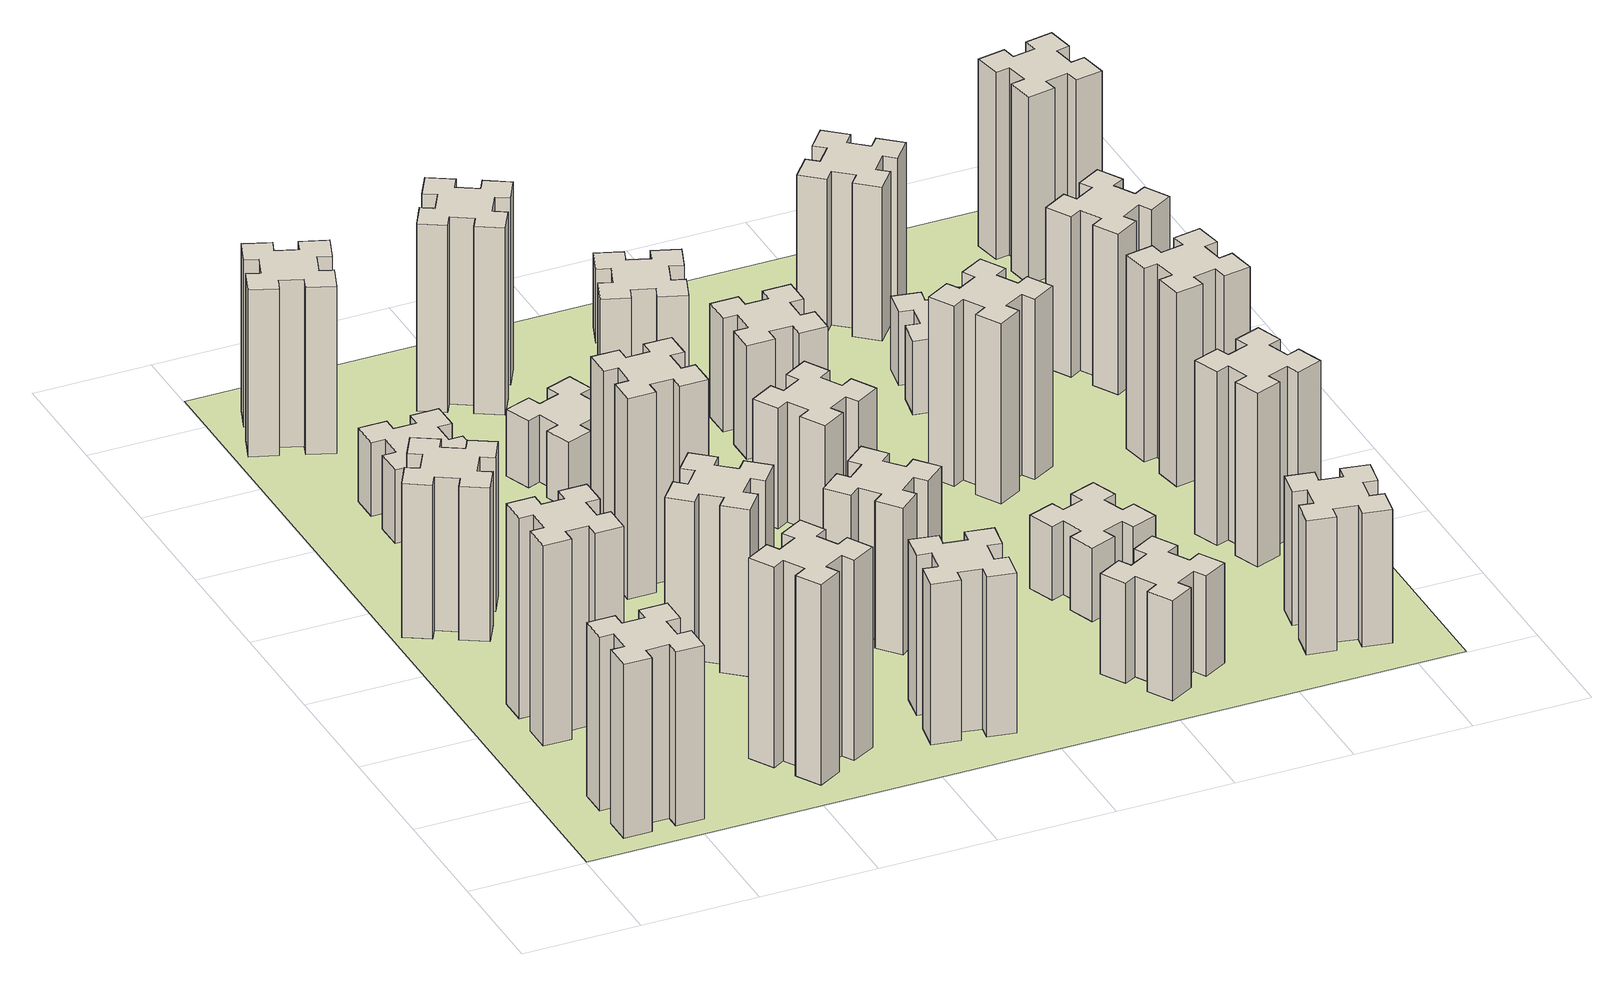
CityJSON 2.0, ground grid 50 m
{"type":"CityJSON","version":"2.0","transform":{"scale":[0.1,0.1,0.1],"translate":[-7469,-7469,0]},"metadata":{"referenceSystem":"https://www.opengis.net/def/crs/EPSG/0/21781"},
"CityObjects":{
"building1":{"type":"Building","attributes":{"class":"1000","function":"1000","usage":"1000","yearOfConstruction":2016,"roofType":"1000","measuredHeight":78,"storeysAboveGround":30,"storeysBelowGround":0},"geometry":[{"type":"Solid","lod":"1","boundaries":[[[[0,1,2,3,4,5,6,7,8,9,10,11,12,13,14,15,16,17,18,19]],[[17,16,20,21]],[[16,15,22,20]],[[15,14,23,22]],[[14,13,24,23]],[[13,12,25,24]],[[12,11,26,25]],[[11,10,27,26]],[[10,9,28,27]],[[9,8,29,28]],[[8,7,30,29]],[[7,6,31,30]],[[6,5,32,31]],[[5,4,33,32]],[[4,3,34,33]],[[3,2,35,34]],[[2,1,36,35]],[[1,0,37,36]],[[0,19,38,37]],[[19,18,39,38]],[[18,17,21,39]],[[24,25,26,27,28,29,30,31,32,33,34,35,36,37,38,39,21,20,22,23]]]]}]},
"building2":{"type":"Building","attributes":{"class":"1000","function":"1000","usage":"1000","yearOfConstruction":2016,"roofType":"1000","measuredHeight":90,"storeysAboveGround":30,"storeysBelowGround":0},"geometry":[{"type":"Solid","lod":"1","boundaries":[[[[40,41,42,43,44,45,46,47,48,49,50,51,52,53,54,55,56,57,58,59]],[[57,56,60,61]],[[56,55,62,60]],[[55,54,63,62]],[[54,53,64,63]],[[53,52,65,64]],[[52,51,66,65]],[[51,50,67,66]],[[50,49,68,67]],[[49,48,69,68]],[[48,47,70,69]],[[47,46,71,70]],[[46,45,72,71]],[[45,44,73,72]],[[44,43,74,73]],[[43,42,75,74]],[[42,41,76,75]],[[41,40,77,76]],[[40,59,78,77]],[[59,58,79,78]],[[58,57,61,79]],[[64,65,66,67,68,69,70,71,72,73,74,75,76,77,78,79,61,60,62,63]]]]}]},
"building3":{"type":"Building","attributes":{"class":"1000","function":"1000","usage":"1000","yearOfConstruction":2016,"roofType":"1000","measuredHeight":69,"storeysAboveGround":30,"storeysBelowGround":0},"geometry":[{"type":"Solid","lod":"1","boundaries":[[[[80,81,82,83,84,85,86,87,88,89,90,91,92,93,94,95,96,97,98,99]],[[97,96,100,101]],[[96,95,102,100]],[[95,94,103,102]],[[94,93,104,103]],[[93,92,105,104]],[[92,91,106,105]],[[91,90,107,106]],[[90,89,108,107]],[[89,88,109,108]],[[88,87,110,109]],[[87,86,111,110]],[[86,85,112,111]],[[85,84,113,112]],[[84,83,114,113]],[[83,82,115,114]],[[82,81,116,115]],[[81,80,117,116]],[[80,99,118,117]],[[99,98,119,118]],[[98,97,101,119]],[[104,105,106,107,108,109,110,111,112,113,114,115,116,117,118,119,101,100,102,103]]]]}]},
"building4":{"type":"Building","attributes":{"class":"1000","function":"1000","usage":"1000","yearOfConstruction":2016,"roofType":"1000","measuredHeight":90,"storeysAboveGround":30,"storeysBelowGround":0},"geometry":[{"type":"Solid","lod":"1","boundaries":[[[[120,121,122,123,124,125,126,127,128,129,130,131,132,133,134,135,136,137,138,139]],[[137,136,140,141]],[[136,135,142,140]],[[135,134,143,142]],[[134,133,144,143]],[[133,132,145,144]],[[132,131,146,145]],[[131,130,147,146]],[[130,129,148,147]],[[129,128,149,148]],[[128,127,150,149]],[[127,126,151,150]],[[126,125,152,151]],[[125,124,153,152]],[[124,123,154,153]],[[123,122,155,154]],[[122,121,156,155]],[[121,120,157,156]],[[120,139,158,157]],[[139,138,159,158]],[[138,137,141,159]],[[144,145,146,147,148,149,150,151,152,153,154,155,156,157,158,159,141,140,142,143]]]]}]},
"building5":{"type":"Building","attributes":{"class":"1000","function":"1000","usage":"1000","yearOfConstruction":2016,"roofType":"1000","measuredHeight":33,"storeysAboveGround":30,"storeysBelowGround":0},"geometry":[{"type":"Solid","lod":"1","boundaries":[[[[160,161,162,163,164,165,166,167,168,169,170,171,172,173,174,175,176,177,178,179]],[[177,176,180,181]],[[176,175,182,180]],[[175,174,183,182]],[[174,173,184,183]],[[173,172,185,184]],[[172,171,186,185]],[[171,170,187,186]],[[170,169,188,187]],[[169,168,189,188]],[[168,167,190,189]],[[167,166,191,190]],[[166,165,192,191]],[[165,164,193,192]],[[164,163,194,193]],[[163,162,195,194]],[[162,161,196,195]],[[161,160,197,196]],[[160,179,198,197]],[[179,178,199,198]],[[178,177,181,199]],[[184,185,186,187,188,189,190,191,192,193,194,195,196,197,198,199,181,180,182,183]]]]}]},
"building6":{"type":"Building","attributes":{"class":"1000","function":"1000","usage":"1000","yearOfConstruction":2016,"roofType":"1000","measuredHeight":75,"storeysAboveGround":30,"storeysBelowGround":0},"geometry":[{"type":"Solid","lod":"1","boundaries":[[[[200,201,202,203,204,205,206,207,208,209,210,211,212,213,214,215,216,217,218,219]],[[217,216,220,221]],[[216,215,222,220]],[[215,214,223,222]],[[214,213,224,223]],[[213,212,225,224]],[[212,211,226,225]],[[211,210,227,226]],[[210,209,228,227]],[[209,208,229,228]],[[208,207,230,229]],[[207,206,231,230]],[[206,205,232,231]],[[205,204,233,232]],[[204,203,234,233]],[[203,202,235,234]],[[202,201,236,235]],[[201,200,237,236]],[[200,219,238,237]],[[219,218,239,238]],[[218,217,221,239]],[[224,225,226,227,228,229,230,231,232,233,234,235,236,237,238,239,221,220,222,223]]]]}]},
"building7":{"type":"Building","attributes":{"class":"1000","function":"1000","usage":"1000","yearOfConstruction":2016,"roofType":"1000","measuredHeight":75,"storeysAboveGround":30,"storeysBelowGround":0},"geometry":[{"type":"Solid","lod":"1","boundaries":[[[[240,241,242,243,244,245,246,247,248,249,250,251,252,253,254,255,256,257,258,259]],[[257,256,260,261]],[[256,255,262,260]],[[255,254,263,262]],[[254,253,264,263]],[[253,252,265,264]],[[252,251,266,265]],[[251,250,267,266]],[[250,249,268,267]],[[249,248,269,268]],[[248,247,270,269]],[[247,246,271,270]],[[246,245,272,271]],[[245,244,273,272]],[[244,243,274,273]],[[243,242,275,274]],[[242,241,276,275]],[[241,240,277,276]],[[240,259,278,277]],[[259,258,279,278]],[[258,257,261,279]],[[264,265,266,267,268,269,270,271,272,273,274,275,276,277,278,279,261,260,262,263]]]]}]},
"building8":{"type":"Building","attributes":{"class":"1000","function":"1000","usage":"1000","yearOfConstruction":2016,"roofType":"1000","measuredHeight":90,"storeysAboveGround":30,"storeysBelowGround":0},"geometry":[{"type":"Solid","lod":"1","boundaries":[[[[280,281,282,283,284,285,286,287,288,289,290,291,292,293,294,295,296,297,298,299]],[[297,296,300,301]],[[296,295,302,300]],[[295,294,303,302]],[[294,293,304,303]],[[293,292,305,304]],[[292,291,306,305]],[[291,290,307,306]],[[290,289,308,307]],[[289,288,309,308]],[[288,287,310,309]],[[287,286,311,310]],[[286,285,312,311]],[[285,284,313,312]],[[284,283,314,313]],[[283,282,315,314]],[[282,281,316,315]],[[281,280,317,316]],[[280,299,318,317]],[[299,298,319,318]],[[298,297,301,319]],[[304,305,306,307,308,309,310,311,312,313,314,315,316,317,318,319,301,300,302,303]]]]}]},
"building9":{"type":"Building","attributes":{"class":"1000","function":"1000","usage":"1000","yearOfConstruction":2016,"roofType":"1000","measuredHeight":72,"storeysAboveGround":30,"storeysBelowGround":0},"geometry":[{"type":"Solid","lod":"1","boundaries":[[[[320,321,322,323,324,325,326,327,328,329,330,331,332,333,334,335,336,337,338,339]],[[337,336,340,341]],[[336,335,342,340]],[[335,334,343,342]],[[334,333,344,343]],[[333,332,345,344]],[[332,331,346,345]],[[331,330,347,346]],[[330,329,348,347]],[[329,328,349,348]],[[328,327,350,349]],[[327,326,351,350]],[[326,325,352,351]],[[325,324,353,352]],[[324,323,354,353]],[[323,322,355,354]],[[322,321,356,355]],[[321,320,357,356]],[[320,339,358,357]],[[339,338,359,358]],[[338,337,341,359]],[[344,345,346,347,348,349,350,351,352,353,354,355,356,357,358,359,341,340,342,343]]]]}]},
"building10":{"type":"Building","attributes":{"class":"1000","function":"1000","usage":"1000","yearOfConstruction":2016,"roofType":"1000","measuredHeight":30,"storeysAboveGround":30,"storeysBelowGround":0},"geometry":[{"type":"Solid","lod":"1","boundaries":[[[[360,361,362,363,364,365,366,367,368,369,370,371,372,373,374,375,376,377,378,379]],[[377,376,380,381]],[[376,375,382,380]],[[375,374,383,382]],[[374,373,384,383]],[[373,372,385,384]],[[372,371,386,385]],[[371,370,387,386]],[[370,369,388,387]],[[369,368,389,388]],[[368,367,390,389]],[[367,366,391,390]],[[366,365,392,391]],[[365,364,393,392]],[[364,363,394,393]],[[363,362,395,394]],[[362,361,396,395]],[[361,360,397,396]],[[360,379,398,397]],[[379,378,399,398]],[[378,377,381,399]],[[384,385,386,387,388,389,390,391,392,393,394,395,396,397,398,399,381,380,382,383]]]]}]},
"building11":{"type":"Building","attributes":{"class":"1000","function":"1000","usage":"1000","yearOfConstruction":2016,"roofType":"1000","measuredHeight":84,"storeysAboveGround":30,"storeysBelowGround":0},"geometry":[{"type":"Solid","lod":"1","boundaries":[[[[400,401,402,403,404,405,406,407,408,409,410,411,412,413,414,415,416,417,418,419]],[[417,416,420,421]],[[416,415,422,420]],[[415,414,423,422]],[[414,413,424,423]],[[413,412,425,424]],[[412,411,426,425]],[[411,410,427,426]],[[410,409,428,427]],[[409,408,429,428]],[[408,407,430,429]],[[407,406,431,430]],[[406,405,432,431]],[[405,404,433,432]],[[404,403,434,433]],[[403,402,435,434]],[[402,401,436,435]],[[401,400,437,436]],[[400,419,438,437]],[[419,418,439,438]],[[418,417,421,439]],[[424,425,426,427,428,429,430,431,432,433,434,435,436,437,438,439,421,420,422,423]]]]}]},
"building12":{"type":"Building","attributes":{"class":"1000","function":"1000","usage":"1000","yearOfConstruction":2016,"roofType":"1000","measuredHeight":66,"storeysAboveGround":30,"storeysBelowGround":0},"geometry":[{"type":"Solid","lod":"1","boundaries":[[[[440,441,442,443,444,445,446,447,448,449,450,451,452,453,454,455,456,457,458,459]],[[457,456,460,461]],[[456,455,462,460]],[[455,454,463,462]],[[454,453,464,463]],[[453,452,465,464]],[[452,451,466,465]],[[451,450,467,466]],[[450,449,468,467]],[[449,448,469,468]],[[448,447,470,469]],[[447,446,471,470]],[[446,445,472,471]],[[445,444,473,472]],[[444,443,474,473]],[[443,442,475,474]],[[442,441,476,475]],[[441,440,477,476]],[[440,459,478,477]],[[459,458,479,478]],[[458,457,461,479]],[[464,465,466,467,468,469,470,471,472,473,474,475,476,477,478,479,461,460,462,463]]]]}]},
"building13":{"type":"Building","attributes":{"class":"1000","function":"1000","usage":"1000","yearOfConstruction":2016,"roofType":"1000","measuredHeight":54,"storeysAboveGround":30,"storeysBelowGround":0},"geometry":[{"type":"Solid","lod":"1","boundaries":[[[[480,481,482,483,484,485,486,487,488,489,490,491,492,493,494,495,496,497,498,499]],[[497,496,500,501]],[[496,495,502,500]],[[495,494,503,502]],[[494,493,504,503]],[[493,492,505,504]],[[492,491,506,505]],[[491,490,507,506]],[[490,489,508,507]],[[489,488,509,508]],[[488,487,510,509]],[[487,486,511,510]],[[486,485,512,511]],[[485,484,513,512]],[[484,483,514,513]],[[483,482,515,514]],[[482,481,516,515]],[[481,480,517,516]],[[480,499,518,517]],[[499,498,519,518]],[[498,497,501,519]],[[504,505,506,507,508,509,510,511,512,513,514,515,516,517,518,519,501,500,502,503]]]]}]},
"building14":{"type":"Building","attributes":{"class":"1000","function":"1000","usage":"1000","yearOfConstruction":2016,"roofType":"1000","measuredHeight":45,"storeysAboveGround":30,"storeysBelowGround":0},"geometry":[{"type":"Solid","lod":"1","boundaries":[[[[520,521,522,523,524,525,526,527,528,529,530,531,532,533,534,535,536,537,538,539]],[[537,536,540,541]],[[536,535,542,540]],[[535,534,543,542]],[[534,533,544,543]],[[533,532,545,544]],[[532,531,546,545]],[[531,530,547,546]],[[530,529,548,547]],[[529,528,549,548]],[[528,527,550,549]],[[527,526,551,550]],[[526,525,552,551]],[[525,524,553,552]],[[524,523,554,553]],[[523,522,555,554]],[[522,521,556,555]],[[521,520,557,556]],[[520,539,558,557]],[[539,538,559,558]],[[538,537,541,559]],[[544,545,546,547,548,549,550,551,552,553,554,555,556,557,558,559,541,540,542,543]]]]}]},
"building15":{"type":"Building","attributes":{"class":"1000","function":"1000","usage":"1000","yearOfConstruction":2016,"roofType":"1000","measuredHeight":51,"storeysAboveGround":30,"storeysBelowGround":0},"geometry":[{"type":"Solid","lod":"1","boundaries":[[[[560,561,562,563,564,565,566,567,568,569,570,571,572,573,574,575,576,577,578,579]],[[577,576,580,581]],[[576,575,582,580]],[[575,574,583,582]],[[574,573,584,583]],[[573,572,585,584]],[[572,571,586,585]],[[571,570,587,586]],[[570,569,588,587]],[[569,568,589,588]],[[568,567,590,589]],[[567,566,591,590]],[[566,565,592,591]],[[565,564,593,592]],[[564,563,594,593]],[[563,562,595,594]],[[562,561,596,595]],[[561,560,597,596]],[[560,579,598,597]],[[579,578,599,598]],[[578,577,581,599]],[[584,585,586,587,588,589,590,591,592,593,594,595,596,597,598,599,581,580,582,583]]]]}]},
"building16":{"type":"Building","attributes":{"class":"1000","function":"1000","usage":"1000","yearOfConstruction":2016,"roofType":"1000","measuredHeight":33,"storeysAboveGround":30,"storeysBelowGround":0},"geometry":[{"type":"Solid","lod":"1","boundaries":[[[[600,601,602,603,604,605,606,607,608,609,610,611,612,613,614,615,616,617,618,619]],[[617,616,620,621]],[[616,615,622,620]],[[615,614,623,622]],[[614,613,624,623]],[[613,612,625,624]],[[612,611,626,625]],[[611,610,627,626]],[[610,609,628,627]],[[609,608,629,628]],[[608,607,630,629]],[[607,606,631,630]],[[606,605,632,631]],[[605,604,633,632]],[[604,603,634,633]],[[603,602,635,634]],[[602,601,636,635]],[[601,600,637,636]],[[600,619,638,637]],[[619,618,639,638]],[[618,617,621,639]],[[624,625,626,627,628,629,630,631,632,633,634,635,636,637,638,639,621,620,622,623]]]]}]},
"building17":{"type":"Building","attributes":{"class":"1000","function":"1000","usage":"1000","yearOfConstruction":2016,"roofType":"1000","measuredHeight":33,"storeysAboveGround":30,"storeysBelowGround":0},"geometry":[{"type":"Solid","lod":"1","boundaries":[[[[640,641,642,643,644,645,646,647,648,649,650,651,652,653,654,655,656,657,658,659]],[[657,656,660,661]],[[656,655,662,660]],[[655,654,663,662]],[[654,653,664,663]],[[653,652,665,664]],[[652,651,666,665]],[[651,650,667,666]],[[650,649,668,667]],[[649,648,669,668]],[[648,647,670,669]],[[647,646,671,670]],[[646,645,672,671]],[[645,644,673,672]],[[644,643,674,673]],[[643,642,675,674]],[[642,641,676,675]],[[641,640,677,676]],[[640,659,678,677]],[[659,658,679,678]],[[658,657,661,679]],[[664,665,666,667,668,669,670,671,672,673,674,675,676,677,678,679,661,660,662,663]]]]}]},
"building18":{"type":"Building","attributes":{"class":"1000","function":"1000","usage":"1000","yearOfConstruction":2016,"roofType":"1000","measuredHeight":81,"storeysAboveGround":30,"storeysBelowGround":0},"geometry":[{"type":"Solid","lod":"1","boundaries":[[[[680,681,682,683,684,685,686,687,688,689,690,691,692,693,694,695,696,697,698,699]],[[697,696,700,701]],[[696,695,702,700]],[[695,694,703,702]],[[694,693,704,703]],[[693,692,705,704]],[[692,691,706,705]],[[691,690,707,706]],[[690,689,708,707]],[[689,688,709,708]],[[688,687,710,709]],[[687,686,711,710]],[[686,685,712,711]],[[685,684,713,712]],[[684,683,714,713]],[[683,682,715,714]],[[682,681,716,715]],[[681,680,717,716]],[[680,699,718,717]],[[699,698,719,718]],[[698,697,701,719]],[[704,705,706,707,708,709,710,711,712,713,714,715,716,717,718,719,701,700,702,703]]]]}]},
"building19":{"type":"Building","attributes":{"class":"1000","function":"1000","usage":"1000","yearOfConstruction":2016,"roofType":"1000","measuredHeight":60,"storeysAboveGround":30,"storeysBelowGround":0},"geometry":[{"type":"Solid","lod":"1","boundaries":[[[[720,721,722,723,724,725,726,727,728,729,730,731,732,733,734,735,736,737,738,739]],[[737,736,740,741]],[[736,735,742,740]],[[735,734,743,742]],[[734,733,744,743]],[[733,732,745,744]],[[732,731,746,745]],[[731,730,747,746]],[[730,729,748,747]],[[729,728,749,748]],[[728,727,750,749]],[[727,726,751,750]],[[726,725,752,751]],[[725,724,753,752]],[[724,723,754,753]],[[723,722,755,754]],[[722,721,756,755]],[[721,720,757,756]],[[720,739,758,757]],[[739,738,759,758]],[[738,737,741,759]],[[744,745,746,747,748,749,750,751,752,753,754,755,756,757,758,759,741,740,742,743]]]]}]},
"building20":{"type":"Building","attributes":{"class":"1000","function":"1000","usage":"1000","yearOfConstruction":2016,"roofType":"1000","measuredHeight":33,"storeysAboveGround":30,"storeysBelowGround":0},"geometry":[{"type":"Solid","lod":"1","boundaries":[[[[760,761,762,763,764,765,766,767,768,769,770,771,772,773,774,775,776,777,778,779]],[[777,776,780,781]],[[776,775,782,780]],[[775,774,783,782]],[[774,773,784,783]],[[773,772,785,784]],[[772,771,786,785]],[[771,770,787,786]],[[770,769,788,787]],[[769,768,789,788]],[[768,767,790,789]],[[767,766,791,790]],[[766,765,792,791]],[[765,764,793,792]],[[764,763,794,793]],[[763,762,795,794]],[[762,761,796,795]],[[761,760,797,796]],[[760,779,798,797]],[[779,778,799,798]],[[778,777,781,799]],[[784,785,786,787,788,789,790,791,792,793,794,795,796,797,798,799,781,780,782,783]]]]}]},
"building21":{"type":"Building","attributes":{"class":"1000","function":"1000","usage":"1000","yearOfConstruction":2016,"roofType":"1000","measuredHeight":69,"storeysAboveGround":30,"storeysBelowGround":0},"geometry":[{"type":"Solid","lod":"1","boundaries":[[[[800,801,802,803,804,805,806,807,808,809,810,811,812,813,814,815,816,817,818,819]],[[817,816,820,821]],[[816,815,822,820]],[[815,814,823,822]],[[814,813,824,823]],[[813,812,825,824]],[[812,811,826,825]],[[811,810,827,826]],[[810,809,828,827]],[[809,808,829,828]],[[808,807,830,829]],[[807,806,831,830]],[[806,805,832,831]],[[805,804,833,832]],[[804,803,834,833]],[[803,802,835,834]],[[802,801,836,835]],[[801,800,837,836]],[[800,819,838,837]],[[819,818,839,838]],[[818,817,821,839]],[[824,825,826,827,828,829,830,831,832,833,834,835,836,837,838,839,821,820,822,823]]]]}]},
"building22":{"type":"Building","attributes":{"class":"1000","function":"1000","usage":"1000","yearOfConstruction":2016,"roofType":"1000","measuredHeight":78,"storeysAboveGround":30,"storeysBelowGround":0},"geometry":[{"type":"Solid","lod":"1","boundaries":[[[[840,841,842,843,844,845,846,847,848,849,850,851,852,853,854,855,856,857,858,859]],[[857,856,860,861]],[[856,855,862,860]],[[855,854,863,862]],[[854,853,864,863]],[[853,852,865,864]],[[852,851,866,865]],[[851,850,867,866]],[[850,849,868,867]],[[849,848,869,868]],[[848,847,870,869]],[[847,846,871,870]],[[846,845,872,871]],[[845,844,873,872]],[[844,843,874,873]],[[843,842,875,874]],[[842,841,876,875]],[[841,840,877,876]],[[840,859,878,877]],[[859,858,879,878]],[[858,857,861,879]],[[864,865,866,867,868,869,870,871,872,873,874,875,876,877,878,879,861,860,862,863]]]]}]},
"building23":{"type":"Building","attributes":{"class":"1000","function":"1000","usage":"1000","yearOfConstruction":2016,"roofType":"1000","measuredHeight":87,"storeysAboveGround":30,"storeysBelowGround":0},"geometry":[{"type":"Solid","lod":"1","boundaries":[[[[880,881,882,883,884,885,886,887,888,889,890,891,892,893,894,895,896,897,898,899]],[[897,896,900,901]],[[896,895,902,900]],[[895,894,903,902]],[[894,893,904,903]],[[893,892,905,904]],[[892,891,906,905]],[[891,890,907,906]],[[890,889,908,907]],[[889,888,909,908]],[[888,887,910,909]],[[887,886,911,910]],[[886,885,912,911]],[[885,884,913,912]],[[884,883,914,913]],[[883,882,915,914]],[[882,881,916,915]],[[881,880,917,916]],[[880,899,918,917]],[[899,898,919,918]],[[898,897,901,919]],[[904,905,906,907,908,909,910,911,912,913,914,915,916,917,918,919,901,900,902,903]]]]}]},
"building24":{"type":"Building","attributes":{"class":"1000","function":"1000","usage":"1000","yearOfConstruction":2016,"roofType":"1000","measuredHeight":72,"storeysAboveGround":30,"storeysBelowGround":0},"geometry":[{"type":"Solid","lod":"1","boundaries":[[[[920,921,922,923,924,925,926,927,928,929,930,931,932,933,934,935,936,937,938,939]],[[937,936,940,941]],[[936,935,942,940]],[[935,934,943,942]],[[934,933,944,943]],[[933,932,945,944]],[[932,931,946,945]],[[931,930,947,946]],[[930,929,948,947]],[[929,928,949,948]],[[928,927,950,949]],[[927,926,951,950]],[[926,925,952,951]],[[925,924,953,952]],[[924,923,954,953]],[[923,922,955,954]],[[922,921,956,955]],[[921,920,957,956]],[[920,939,958,957]],[[939,938,959,958]],[[938,937,941,959]],[[944,945,946,947,948,949,950,951,952,953,954,955,956,957,958,959,941,940,942,943]]]]}]},
"building25":{"type":"Building","attributes":{"class":"1000","function":"1000","usage":"1000","yearOfConstruction":2016,"roofType":"1000","measuredHeight":84,"storeysAboveGround":30,"storeysBelowGround":0},"geometry":[{"type":"Solid","lod":"1","boundaries":[[[[960,961,962,963,964,965,966,967,968,969,970,971,972,973,974,975,976,977,978,979]],[[977,976,980,981]],[[976,975,982,980]],[[975,974,983,982]],[[974,973,984,983]],[[973,972,985,984]],[[972,971,986,985]],[[971,970,987,986]],[[970,969,988,987]],[[969,968,989,988]],[[968,967,990,989]],[[967,966,991,990]],[[966,965,992,991]],[[965,964,993,992]],[[964,963,994,993]],[[963,962,995,994]],[[962,961,996,995]],[[961,960,997,996]],[[960,979,998,997]],[[979,978,999,998]],[[978,977,981,999]],[[984,985,986,987,988,989,990,991,992,993,994,995,996,997,998,999,981,980,982,983]]]]}]},
"landuse1":{"type":"LandUse","attributes":{"name":"plot1","function":"1010"},"geometry":[{"type":"MultiSurface","lod":"1","boundaries":[[[1000,1001,1002,1003]]]}]}
},
"vertices":[
[265,325,0],[265,225,0],[205,225,0],[205,105,0],[325,105,0],[325,165,0],[425,165,0],[425,105,0],[545,105,0],[545,225,0],[485,225,0],[485,325,0],[545,325,0],[545,445,0],[425,445,0],[425,385,0],[325,385,0],[325,445,0],[205,445,0],[205,325,0],[325,385,780],[325,445,780],[425,385,780],[425,445,780],[545,445,780],[545,325,780],[485,325,780],[485,225,780],[545,225,780],[545,105,780],[425,105,780],[425,165,780],[325,165,780],[325,105,780],[205,105,780],[205,225,780],[265,225,780],[265,325,780],[205,325,780],[205,445,780],
[265,1065,0],[265,965,0],[205,965,0],[205,845,0],[325,845,0],[325,905,0],[425,905,0],[425,845,0],[545,845,0],[545,965,0],[485,965,0],[485,1065,0],[545,1065,0],[545,1185,0],[425,1185,0],[425,1125,0],[325,1125,0],[325,1185,0],[205,1185,0],[205,1065,0],[325,1125,900],[325,1185,900],[425,1125,900],[425,1185,900],[545,1185,900],[545,1065,900],[485,1065,900],[485,965,900],[545,965,900],[545,845,900],[425,845,900],[425,905,900],[325,905,900],[325,845,900],[205,845,900],[205,965,900],[265,965,900],[265,1065,900],[205,1065,900],[205,1185,900],
[374,1926,0],[287,1976,0],[317,2028,0],[213,2088,0],[153,1984,0],[205,1954,0],[155,1867,0],[103,1897,0],[43,1793,0],[147,1733,0],[177,1785,0],[264,1735,0],[234,1683,0],[338,1623,0],[398,1727,0],[346,1757,0],[396,1844,0],[448,1814,0],[508,1918,0],[404,1978,0],[396,1844,690],[448,1814,690],[346,1757,690],[398,1727,690],[338,1623,690],[234,1683,690],[264,1735,690],[177,1785,690],[147,1733,690],[43,1793,690],[103,1897,690],[155,1867,690],[205,1954,690],[153,1984,690],[213,2088,690],[317,2028,690],[287,1976,690],[374,1926,690],[404,1978,690],[508,1918,690],
[1127,255,0],[1214,305,0],[1244,253,0],[1348,313,0],[1288,417,0],[1236,387,0],[1186,474,0],[1238,504,0],[1178,608,0],[1074,548,0],[1104,496,0],[1017,446,0],[987,498,0],[883,438,0],[943,334,0],[995,364,0],[1045,277,0],[993,247,0],[1053,143,0],[1157,203,0],[1045,277,900],[993,247,900],[995,364,900],[943,334,900],[883,438,900],[987,498,900],[1017,446,900],[1104,496,900],[1074,548,900],[1178,608,900],[1238,504,900],[1186,474,900],[1236,387,900],[1288,417,900],[1348,313,900],[1244,253,900],[1214,305,900],[1127,255,900],[1157,203,900],[1053,143,900],
[425,2485,0],[525,2485,0],[525,2425,0],[645,2425,0],[645,2545,0],[585,2545,0],[585,2645,0],[645,2645,0],[645,2765,0],[525,2765,0],[525,2705,0],[425,2705,0],[425,2765,0],[305,2765,0],[305,2645,0],[365,2645,0],[365,2545,0],[305,2545,0],[305,2425,0],[425,2425,0],[365,2545,330],[305,2545,330],[365,2645,330],[305,2645,330],[305,2765,330],[425,2765,330],[425,2705,330],[525,2705,330],[525,2765,330],[645,2765,330],[645,2645,330],[585,2645,330],[585,2545,330],[645,2545,330],[645,2425,330],[525,2425,330],[525,2485,330],[425,2485,330],[425,2425,330],[305,2425,330],
[362,3251,0],[396,3345,0],[452,3324,0],[493,3437,0],[380,3478,0],[360,3422,0],[266,3456,0],[287,3512,0],[174,3553,0],[133,3440,0],[189,3420,0],[155,3326,0],[99,3347,0],[57,3234,0],[170,3193,0],[191,3249,0],[285,3215,0],[264,3159,0],[377,3117,0],[418,3230,0],[285,3215,750],[264,3159,750],[191,3249,750],[170,3193,750],[57,3234,750],[99,3347,750],[155,3326,750],[189,3420,750],[133,3440,750],[174,3553,750],[287,3512,750],[266,3456,750],[360,3422,750],[380,3478,750],[493,3437,750],[452,3324,750],[396,3345,750],[362,3251,750],[418,3230,750],[377,3117,750],
[1224,1267,0],[1148,1332,0],[1186,1378,0],[1094,1455,0],[1017,1363,0],[1063,1324,0],[999,1248,0],[953,1286,0],[876,1194,0],[968,1117,0],[1006,1163,0],[1083,1099,0],[1044,1053,0],[1136,976,0],[1213,1068,0],[1167,1106,0],[1232,1183,0],[1278,1144,0],[1355,1236,0],[1263,1313,0],[1232,1183,750],[1278,1144,750],[1167,1106,750],[1213,1068,750],[1136,976,750],[1044,1053,750],[1083,1099,750],[1006,1163,750],[968,1117,750],[876,1194,750],[953,1286,750],[999,1248,750],[1063,1324,750],[1017,1363,750],[1094,1455,750],[1186,1378,750],[1148,1332,750],[1224,1267,750],[1263,1313,750],[1355,1236,750],
[1165,1965,0],[1065,1965,0],[1065,2025,0],[945,2025,0],[945,1905,0],[1005,1905,0],[1005,1805,0],[945,1805,0],[945,1685,0],[1065,1685,0],[1065,1745,0],[1165,1745,0],[1165,1685,0],[1285,1685,0],[1285,1805,0],[1225,1805,0],[1225,1905,0],[1285,1905,0],[1285,2025,0],[1165,2025,0],[1225,1905,900],[1285,1905,900],[1225,1805,900],[1285,1805,900],[1285,1685,900],[1165,1685,900],[1165,1745,900],[1065,1745,900],[1065,1685,900],[945,1685,900],[945,1805,900],[1005,1805,900],[1005,1905,900],[945,1905,900],[945,2025,900],[1065,2025,900],[1065,1965,900],[1165,1965,900],[1165,2025,900],[1285,2025,900],
[1855,307,0],[1872,405,0],[1931,395,0],[1952,513,0],[1834,534,0],[1824,475,0],[1725,492,0],[1736,551,0],[1617,572,0],[1597,454,0],[1656,444,0],[1638,345,0],[1579,356,0],[1558,237,0],[1677,217,0],[1687,276,0],[1785,258,0],[1775,199,0],[1893,178,0],[1914,297,0],[1785,258,720],[1775,199,720],[1687,276,720],[1677,217,720],[1558,237,720],[1579,356,720],[1638,345,720],[1656,444,720],[1597,454,720],[1617,572,720],[1736,551,720],[1725,492,720],[1824,475,720],[1834,534,720],[1952,513,720],[1931,395,720],[1872,405,720],[1855,307,720],[1914,297,720],[1893,178,720],
[1106,2475,0],[1200,2509,0],[1220,2453,0],[1333,2494,0],[1292,2607,0],[1236,2586,0],[1202,2680,0],[1258,2700,0],[1217,2813,0],[1104,2772,0],[1125,2716,0],[1031,2682,0],[1010,2738,0],[897,2697,0],[939,2584,0],[995,2605,0],[1029,2511,0],[973,2490,0],[1014,2377,0],[1127,2419,0],[1029,2511,300],[973,2490,300],[995,2605,300],[939,2584,300],[897,2697,300],[1010,2738,300],[1031,2682,300],[1125,2716,300],[1104,2772,300],[1217,2813,300],[1258,2700,300],[1202,2680,300],[1236,2586,300],[1292,2607,300],[1333,2494,300],[1220,2453,300],[1200,2509,300],[1106,2475,300],[1127,2419,300],[1014,2377,300],
[917,3265,0],[1004,3215,0],[974,3163,0],[1078,3103,0],[1138,3207,0],[1086,3237,0],[1136,3324,0],[1188,3294,0],[1248,3398,0],[1144,3458,0],[1114,3406,0],[1027,3456,0],[1057,3508,0],[953,3568,0],[893,3464,0],[945,3434,0],[895,3347,0],[843,3377,0],[783,3273,0],[887,3213,0],[895,3347,840],[843,3377,840],[945,3434,840],[893,3464,840],[953,3568,840],[1057,3508,840],[1027,3456,840],[1114,3406,840],[1144,3458,840],[1248,3398,840],[1188,3294,840],[1136,3324,840],[1086,3237,840],[1138,3207,840],[1078,3103,840],[974,3163,840],[1004,3215,840],[917,3265,840],[887,3213,840],[783,3273,840],
[1788,999,0],[1864,1063,0],[1903,1017,0],[1995,1094,0],[1918,1186,0],[1872,1148,0],[1807,1224,0],[1853,1263,0],[1776,1355,0],[1684,1278,0],[1723,1232,0],[1646,1167,0],[1608,1213,0],[1516,1136,0],[1593,1044,0],[1639,1083,0],[1703,1006,0],[1657,968,0],[1734,876,0],[1826,953,0],[1703,1006,660],[1657,968,660],[1639,1083,660],[1593,1044,660],[1516,1136,660],[1608,1213,660],[1646,1167,660],[1723,1232,660],[1684,1278,660],[1776,1355,660],[1853,1263,660],[1807,1224,660],[1872,1148,660],[1918,1186,660],[1995,1094,660],[1903,1017,660],[1864,1063,660],[1788,999,660],[1826,953,660],[1734,876,660],
[1844,2076,0],[1757,2026,0],[1727,2078,0],[1623,2018,0],[1683,1914,0],[1735,1944,0],[1785,1857,0],[1733,1827,0],[1793,1723,0],[1897,1783,0],[1867,1835,0],[1954,1885,0],[1984,1833,0],[2088,1893,0],[2028,1997,0],[1976,1967,0],[1926,2054,0],[1978,2084,0],[1918,2188,0],[1814,2128,0],[1926,2054,540],[1978,2084,540],[1976,1967,540],[2028,1997,540],[2088,1893,540],[1984,1833,540],[1954,1885,540],[1867,1835,540],[1897,1783,540],[1793,1723,540],[1733,1827,540],[1785,1857,540],[1735,1944,540],[1683,1914,540],[1623,2018,540],[1727,2078,540],[1757,2026,540],[1844,2076,540],[1814,2128,540],[1918,2188,540],
[2475,364,0],[2525,277,0],[2473,247,0],[2533,143,0],[2637,203,0],[2607,255,0],[2694,305,0],[2724,253,0],[2828,313,0],[2768,417,0],[2716,387,0],[2666,474,0],[2718,504,0],[2658,608,0],[2554,548,0],[2584,496,0],[2497,446,0],[2467,498,0],[2363,438,0],[2423,334,0],[2497,446,450],[2467,498,450],[2584,496,450],[2554,548,450],[2658,608,450],[2718,504,450],[2666,474,450],[2716,387,450],[2768,417,450],[2828,313,450],[2724,253,450],[2694,305,450],[2607,255,450],[2637,203,450],[2533,143,450],[2473,247,450],[2525,277,450],[2475,364,450],[2423,334,450],[2363,438,450],
[2065,2545,0],[2065,2645,0],[2125,2645,0],[2125,2765,0],[2005,2765,0],[2005,2705,0],[1905,2705,0],[1905,2765,0],[1785,2765,0],[1785,2645,0],[1845,2645,0],[1845,2545,0],[1785,2545,0],[1785,2425,0],[1905,2425,0],[1905,2485,0],[2005,2485,0],[2005,2425,0],[2125,2425,0],[2125,2545,0],[2005,2485,510],[2005,2425,510],[1905,2485,510],[1905,2425,510],[1785,2425,510],[1785,2545,510],[1845,2545,510],[1845,2645,510],[1785,2645,510],[1785,2765,510],[1905,2765,510],[1905,2705,510],[2005,2705,510],[2005,2765,510],[2125,2765,510],[2125,2645,510],[2065,2645,510],[2065,2545,510],[2125,2545,510],[2125,2425,510],
[1671,3249,0],[1765,3215,0],[1744,3159,0],[1857,3117,0],[1898,3230,0],[1842,3251,0],[1876,3345,0],[1932,3324,0],[1973,3437,0],[1860,3478,0],[1840,3422,0],[1746,3456,0],[1767,3512,0],[1654,3553,0],[1613,3440,0],[1669,3420,0],[1635,3326,0],[1579,3347,0],[1537,3234,0],[1650,3193,0],[1635,3326,330],[1579,3347,330],[1669,3420,330],[1613,3440,330],[1654,3553,330],[1767,3512,330],[1746,3456,330],[1840,3422,330],[1860,3478,330],[1973,3437,330],[1932,3324,330],[1876,3345,330],[1842,3251,330],[1898,3230,330],[1857,3117,330],[1744,3159,330],[1765,3215,330],[1671,3249,330],[1650,3193,330],[1537,3234,330],
[2716,1006,0],[2682,1100,0],[2738,1120,0],[2697,1233,0],[2584,1192,0],[2605,1136,0],[2511,1102,0],[2490,1158,0],[2377,1117,0],[2419,1004,0],[2475,1025,0],[2509,931,0],[2453,910,0],[2494,797,0],[2607,839,0],[2586,895,0],[2680,929,0],[2700,873,0],[2813,914,0],[2772,1027,0],[2680,929,330],[2700,873,330],[2586,895,330],[2607,839,330],[2494,797,330],[2453,910,330],[2509,931,330],[2475,1025,330],[2419,1004,330],[2377,1117,330],[2490,1158,330],[2511,1102,330],[2605,1136,330],[2584,1192,330],[2697,1233,330],[2738,1120,330],[2682,1100,330],[2716,1006,330],[2772,1027,330],[2813,914,330],
[2716,1967,0],[2666,2054,0],[2718,2084,0],[2658,2188,0],[2554,2128,0],[2584,2076,0],[2497,2026,0],[2467,2078,0],[2363,2018,0],[2423,1914,0],[2475,1944,0],[2525,1857,0],[2473,1827,0],[2533,1723,0],[2637,1783,0],[2607,1835,0],[2694,1885,0],[2724,1833,0],[2828,1893,0],[2768,1997,0],[2694,1885,810],[2724,1833,810],[2607,1835,810],[2637,1783,810],[2533,1723,810],[2473,1827,810],[2525,1857,810],[2475,1944,810],[2423,1914,810],[2363,2018,810],[2467,2078,810],[2497,2026,810],[2584,2076,810],[2554,2128,810],[2658,2188,810],[2718,2084,810],[2666,2054,810],[2716,1967,810],[2768,1997,810],[2828,1893,810],
[3435,307,0],[3452,405,0],[3511,395,0],[3532,513,0],[3414,534,0],[3404,475,0],[3305,492,0],[3316,551,0],[3197,572,0],[3177,454,0],[3236,444,0],[3218,345,0],[3159,356,0],[3138,237,0],[3257,217,0],[3267,276,0],[3365,258,0],[3355,199,0],[3473,178,0],[3494,297,0],[3365,258,600],[3355,199,600],[3267,276,600],[3257,217,600],[3138,237,600],[3159,356,600],[3218,345,600],[3236,444,600],[3177,454,600],[3197,572,600],[3316,551,600],[3305,492,600],[3404,475,600],[3414,534,600],[3532,513,600],[3511,395,600],[3452,405,600],[3435,307,600],[3494,297,600],[3473,178,600],
[2627,2496,0],[2725,2478,0],[2715,2419,0],[2833,2398,0],[2854,2517,0],[2795,2527,0],[2812,2625,0],[2871,2615,0],[2892,2733,0],[2774,2754,0],[2764,2695,0],[2665,2712,0],[2676,2771,0],[2557,2792,0],[2537,2674,0],[2596,2664,0],[2578,2565,0],[2519,2576,0],[2498,2457,0],[2617,2437,0],[2578,2565,330],[2519,2576,330],[2596,2664,330],[2537,2674,330],[2557,2792,330],[2676,2771,330],[2665,2712,330],[2764,2695,330],[2774,2754,330],[2892,2733,330],[2871,2615,330],[2812,2625,330],[2795,2527,330],[2854,2517,330],[2833,2398,330],[2715,2419,330],[2725,2478,330],[2627,2496,330],[2617,2437,330],[2498,2457,330],
[2704,3287,0],[2628,3352,0],[2666,3398,0],[2574,3475,0],[2497,3383,0],[2543,3344,0],[2479,3268,0],[2433,3306,0],[2356,3214,0],[2448,3137,0],[2486,3183,0],[2563,3119,0],[2524,3073,0],[2616,2996,0],[2693,3088,0],[2647,3126,0],[2712,3203,0],[2758,3164,0],[2835,3256,0],[2743,3333,0],[2712,3203,690],[2758,3164,690],[2647,3126,690],[2693,3088,690],[2616,2996,690],[2524,3073,690],[2563,3119,690],[2486,3183,690],[2448,3137,690],[2356,3214,690],[2433,3306,690],[2479,3268,690],[2543,3344,690],[2497,3383,690],[2574,3475,690],[2666,3398,690],[2628,3352,690],[2704,3287,690],[2743,3333,690],[2835,3256,690],
[3215,1125,0],[3249,1031,0],[3193,1010,0],[3234,897,0],[3347,939,0],[3326,995,0],[3420,1029,0],[3440,973,0],[3553,1014,0],[3512,1127,0],[3456,1106,0],[3422,1200,0],[3478,1220,0],[3437,1333,0],[3324,1292,0],[3345,1236,0],[3251,1202,0],[3230,1258,0],[3117,1217,0],[3159,1104,0],[3251,1202,780],[3230,1258,780],[3345,1236,780],[3324,1292,780],[3437,1333,780],[3478,1220,780],[3422,1200,780],[3456,1106,780],[3512,1127,780],[3553,1014,780],[3440,973,780],[3420,1029,780],[3326,995,780],[3347,939,780],[3234,897,780],[3193,1010,780],[3249,1031,780],[3215,1125,780],[3159,1104,780],[3117,1217,780],
[3365,1872,0],[3267,1855,0],[3257,1914,0],[3138,1893,0],[3159,1775,0],[3218,1785,0],[3236,1687,0],[3177,1677,0],[3197,1558,0],[3316,1579,0],[3305,1638,0],[3404,1656,0],[3414,1597,0],[3532,1617,0],[3511,1736,0],[3452,1725,0],[3435,1824,0],[3494,1834,0],[3473,1952,0],[3355,1931,0],[3435,1824,870],[3494,1834,870],[3452,1725,870],[3511,1736,870],[3532,1617,870],[3414,1597,870],[3404,1656,870],[3305,1638,870],[3316,1579,870],[3197,1558,870],[3177,1677,870],[3236,1687,870],[3218,1785,870],[3159,1775,870],[3138,1893,870],[3257,1914,870],[3267,1855,870],[3365,1872,870],[3355,1931,870],[3473,1952,870],
[3456,2507,0],[3406,2594,0],[3458,2624,0],[3398,2728,0],[3294,2668,0],[3324,2616,0],[3237,2566,0],[3207,2618,0],[3103,2558,0],[3163,2454,0],[3215,2484,0],[3265,2397,0],[3213,2367,0],[3273,2263,0],[3377,2323,0],[3347,2375,0],[3434,2425,0],[3464,2373,0],[3568,2433,0],[3508,2537,0],[3434,2425,720],[3464,2373,720],[3347,2375,720],[3377,2323,720],[3273,2263,720],[3213,2367,720],[3265,2397,720],[3215,2484,720],[3163,2454,720],[3103,2558,720],[3207,2618,720],[3237,2566,720],[3324,2616,720],[3294,2668,720],[3398,2728,720],[3458,2624,720],[3406,2594,720],[3456,2507,720],[3508,2537,720],[3568,2433,720],
[3552,3305,0],[3535,3404,0],[3594,3414,0],[3573,3532,0],[3455,3511,0],[3465,3452,0],[3367,3435,0],[3357,3494,0],[3238,3473,0],[3259,3355,0],[3318,3365,0],[3336,3267,0],[3277,3257,0],[3297,3138,0],[3416,3159,0],[3405,3218,0],[3504,3236,0],[3514,3177,0],[3632,3197,0],[3611,3316,0],[3504,3236,840],[3514,3177,840],[3405,3218,840],[3416,3159,840],[3297,3138,840],[3277,3257,840],[3336,3267,840],[3318,3365,840],[3259,3355,840],[3238,3473,840],[3357,3494,840],[3367,3435,840],[3465,3452,840],[3455,3511,840],[3573,3532,840],[3594,3414,840],[3535,3404,840],[3552,3305,840],[3611,3316,840],[3632,3197,840],
[5,3705,0],[3705,3705,0],[3705,5,0],[5,5,0]
]}
